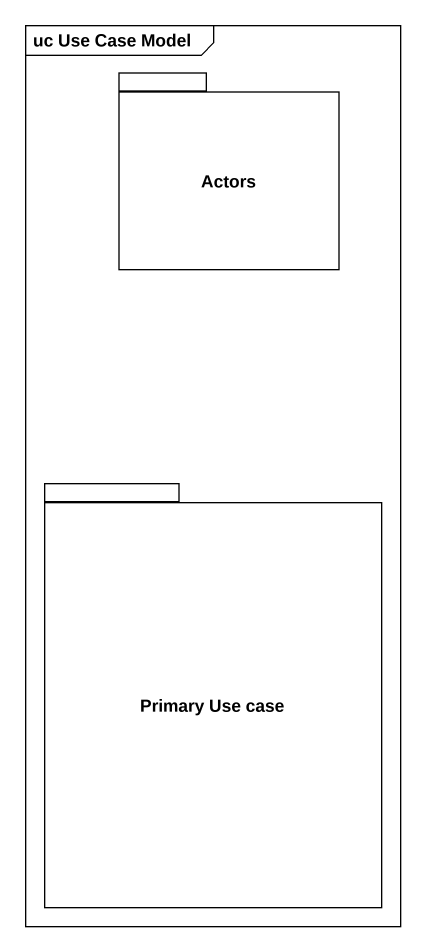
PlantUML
@startuml
mainframe uc Use Case Model
package Actors {
}
package "Primary Use case" as Primary_Use_case {
}
@enduml
